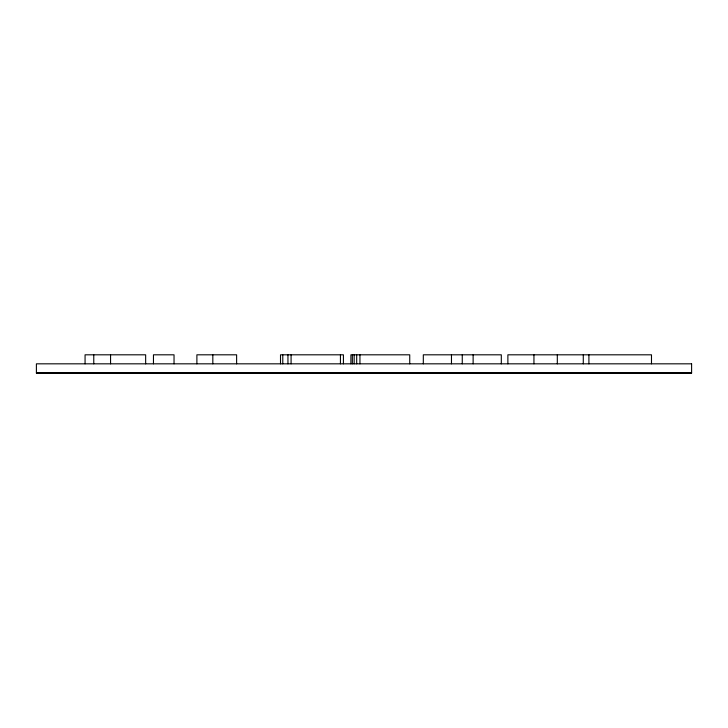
<?xml version="1.0" encoding="UTF-8"?>
<svg xmlns="http://www.w3.org/2000/svg" width="728" height="728" viewBox="0 0 728 728"><rect width="100%" height="100%" fill="white"/><g stroke="black" fill="none" stroke-linecap="round" stroke-linejoin="round"><path stroke-width="1.09" d="M36.4 372.836L691.6 372.836M651.487 363.827L651.487 354.809L507.88 354.809L507.88 363.827M588.907 354.809L588.907 363.827M583.283 354.809L583.283 363.827M557.311 354.809L557.311 363.827M533.942 354.809L533.942 363.827M501.31 363.827L501.31 354.809L423.314 354.809L423.314 363.827M473.127 354.809L473.127 363.827M462.262 354.809L462.262 363.827M451.469 354.809L451.469 363.827M409.737 363.827L409.737 354.809L350.896 354.809L350.896 363.827M359.951 354.809L359.951 363.827M356.693 354.809L356.693 363.827M354.154 354.809L354.154 363.827M352.343 354.809L352.343 363.827M343.425 363.827L343.425 354.809L280.507 354.809L280.507 363.827M340.44 354.809L340.44 363.827M291.082 354.809L291.082 363.827M287.951 354.809L287.951 363.827M282.783 354.809L282.783 363.827M236.618 363.827L236.618 354.809L196.888 354.809L196.888 363.827M212.822 354.809L212.822 363.827M174.037 363.827L174.037 354.809L153.462 354.809L153.462 363.827M145.655 363.827L145.655 354.809L85.067 354.809L85.067 363.827M110.565 354.809L110.565 363.827M93.766 354.809L93.766 363.827M691.6 363.827L36.4 363.827L36.4 373.191L691.6 373.191L691.6 363.827"/></g></svg>
